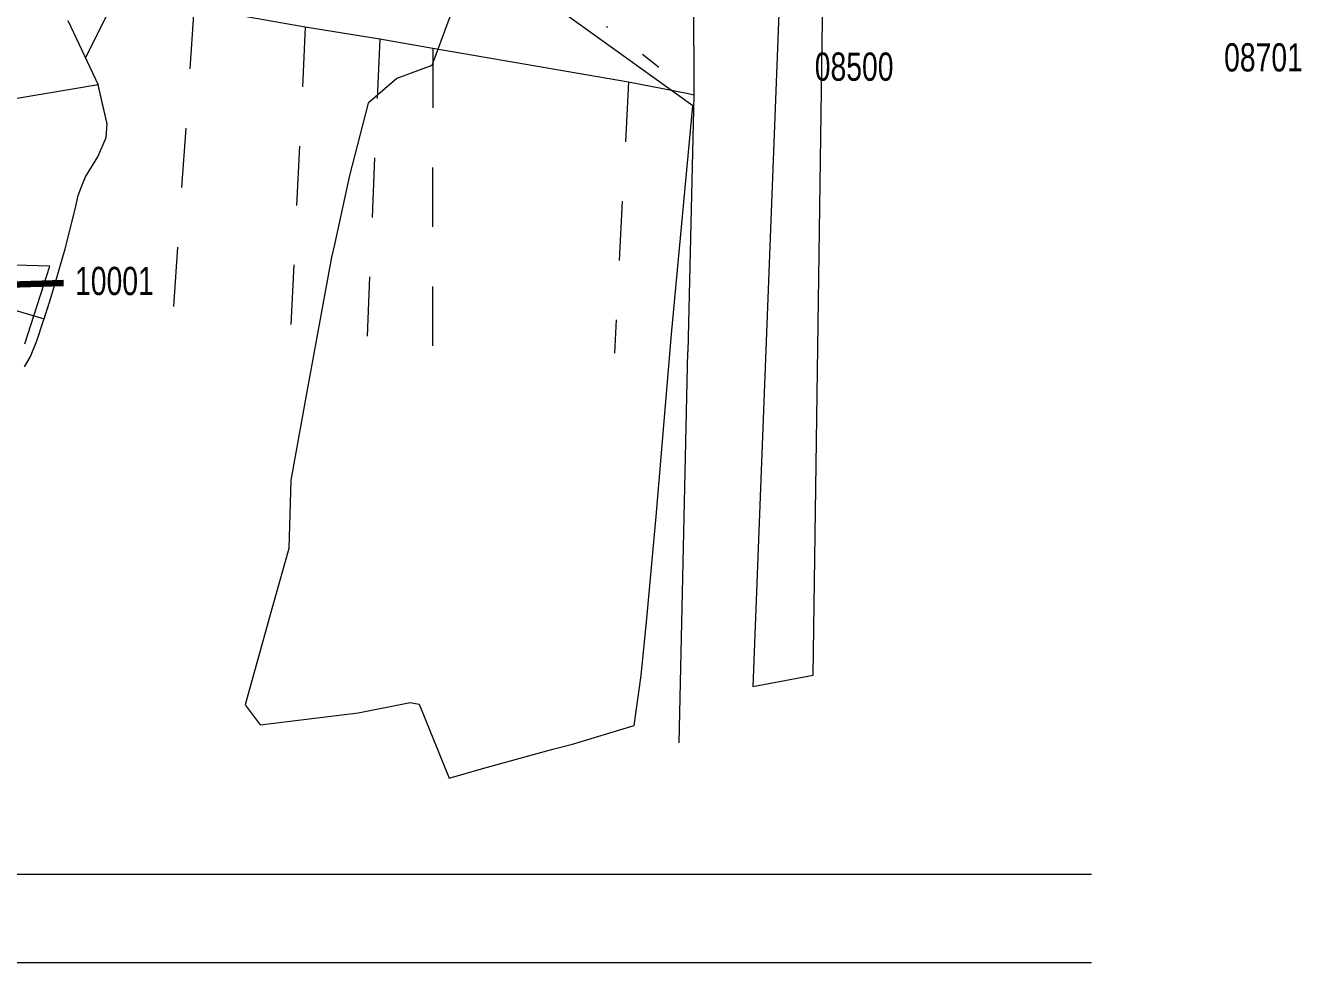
# Model space of a CAD drawing. Header units: inches. Extents: x 610851 to 630254, y 1234683 to 1264905.
# Drawn here: x 623961 to 624684, y 1243652 to 1244183 of the extents above; entities that cross this region are included whole.
import ezdxf
from ezdxf.enums import TextEntityAlignment as Align

# ---------------------------------------------------------------- set-up
doc = ezdxf.new("R2010")
doc.units = ezdxf.units.IN
doc.header["$MEASUREMENT"] = 0
doc.linetypes.add('DGN2', pattern=[67.425768, 33.712884, -33.712884])
doc.linetypes.add('DGN6', pattern=[126.423315, 0, -25.284663, 50.569326, -25.284663, 0, -25.284663])
for name, color, linetype, lineweight in [('Level 2', 7, 'Continuous', 0), ('Level 20', 7, 'Continuous', 0), ('Level 50', 7, 'Continuous', 0), ('Level 7', 7, 'Continuous', 0)]:
    doc.layers.add(name, color=color, linetype=linetype, lineweight=lineweight)
doc.styles.add('Styledgn003', font='dgn003.shx')
doc.styles.add('Styletxt', font='txt.shx')
doc.dimstyles.new('STANDARD-Linear', dxfattribs={"dimtxt": 1.5, "dimasz": 1.13, "dimexe": 0.125, "dimexo": 0.000625, "dimgap": 0.3, "dimtad": 1, "dimzin": 7, "dimdsep": 46, "dimtxsty": 'Styletxt', "dimsah": 1, "dimcen": 2.5, "dimclrd": 1, "dimclre": 1, "dimclrt": 2, "dimaunit": 1, "dimadec": 7, "dimazin": 0, "dimtfac": 1, "dimtofl": 0, "dimtmove": 1, "dimatfit": 3, "dimfxl": 1, "dimtolj": 1, "dimtzin": 0, "dimarcsym": 0})

msp = doc.modelspace()

# ---------------------------------------------------------------- linework, layer by layer
at = {"layer": 'Level 2', "color": 1, "linetype": 'Continuous', "lineweight": 0}
for p, q in [((624338.84258, 1244384.0222), (624340.10758, 1244143.5672)), ((624338.84258, 1244384.0222), (624340.10758, 1244143.5672)), ((624338.84258, 1244384.0222), (624340.10758, 1244143.5672)), ((623995.22596, 1244164.64501), (624089.91758, 1244352.4712)), ((623995.22596, 1244164.64501), (624089.91758, 1244352.4712)), ((623995.22596, 1244164.64501), (624089.91758, 1244352.4712)), ((624119.81858, 1244181.9612), (624082.16958, 1244188.6892)), ((624119.81858, 1244181.9612), (624082.16958, 1244188.6892)), ((624119.81858, 1244181.9612), (624082.16958, 1244188.6892)), ((624162.03658, 1244175.2802), (624119.81858, 1244181.9612)), ((624162.03658, 1244175.2802), (624119.81858, 1244181.9612)), ((624162.03658, 1244175.2802), (624119.81858, 1244181.9612)), ((624192.05358, 1244169.9982), (624162.03658, 1244175.2802)), ((624192.05358, 1244169.9982), (624162.03658, 1244175.2802)), ((624192.05358, 1244169.9982), (624162.03658, 1244175.2802)), ((624302.95958, 1244150.8092), (624192.05358, 1244169.9982)), ((624302.95958, 1244150.8092), (624192.05358, 1244169.9982)), ((624302.95958, 1244150.8092), (624192.05358, 1244169.9982)), ((624336.03458, 1244144.5422), (624302.95958, 1244150.8092)), ((624336.03458, 1244144.5422), (624302.95958, 1244150.8092)), ((624336.03458, 1244144.5422), (624302.95958, 1244150.8092)), ((624340.10758, 1244143.5672), (624336.03458, 1244144.5422)), ((624340.10758, 1244143.5672), (624336.03458, 1244144.5422)), ((624340.10758, 1244143.5672), (624336.03458, 1244144.5422)), ((624340.10758, 1244143.5672), (624336.71558, 1243998.1332)), ((624340.10758, 1244143.5672), (624336.71558, 1243998.1332)), ((624340.10758, 1244143.5672), (624336.71558, 1243998.1332)), ((624331.67058, 1243776.4242), (624336.71558, 1243998.1332)), ((624331.67058, 1243776.4242), (624336.71558, 1243998.1332)), ((624331.67058, 1243776.4242), (624336.71558, 1243998.1332))]:
    msp.add_line(p, q, dxfattribs=at)
at = {"layer": 'Level 2', "color": 1, "linetype": 'DGN2', "lineweight": 0}
for p, q in [((624056.74458, 1244191.9852), (624043.26458, 1243997.1332)), ((624056.74458, 1244191.9852), (624043.26458, 1243997.1332)), ((624056.74458, 1244191.9852), (624043.26458, 1243997.1332)), ((624119.81858, 1244181.9612), (624110.80058, 1243996.3062)), ((624119.81858, 1244181.9612), (624110.80058, 1243996.3062)), ((624119.81858, 1244181.9612), (624110.80058, 1243996.3062)), ((624162.03658, 1244175.2802), (624154.45358, 1243997.2662)), ((624162.03658, 1244175.2802), (624154.45358, 1243997.2662)), ((624162.03658, 1244175.2802), (624154.45358, 1243997.2662)), ((624192.05358, 1244169.9982), (624192.00858, 1243998.6712)), ((624192.05358, 1244169.9982), (624192.00858, 1243998.6712)), ((624192.05358, 1244169.9982), (624192.00858, 1243998.6712)), ((624302.95958, 1244150.8092), (624295.09358, 1243997.1942)), ((624302.95958, 1244150.8092), (624295.09358, 1243997.1942)), ((624302.95958, 1244150.8092), (624295.09358, 1243997.1942))]:
    msp.add_line(p, q, dxfattribs=at)
at = {"layer": 'Level 2', "color": 1, "linetype": 'DGN6', "lineweight": 0}
for p, q in [((624277.07558, 1244193.7552), (624290.91758, 1244182.2052)), ((624277.07558, 1244193.7552), (624290.91758, 1244182.2052)), ((624277.07558, 1244193.7552), (624290.91758, 1244182.2052)), ((624290.91758, 1244182.2052), (624320.11958, 1244159.6292)), ((624290.91758, 1244182.2052), (624320.11958, 1244159.6292)), ((624290.91758, 1244182.2052), (624320.11958, 1244159.6292)), ((624320.11958, 1244159.6292), (624336.03458, 1244144.5422)), ((624320.11958, 1244159.6292), (624336.03458, 1244144.5422)), ((624320.11958, 1244159.6292), (624336.03458, 1244144.5422))]:
    msp.add_line(p, q, dxfattribs=at)
at = {"layer": 'Level 2', "color": 6, "linetype": 'Continuous', "lineweight": 0}
for p, q in [((623985.22775, 1244185.88139), (624002.42114, 1244149.36235)), ((623985.22775, 1244185.88139), (624002.42114, 1244149.36235)), ((623985.22775, 1244185.88139), (624002.42114, 1244149.36235)), ((624002.42114, 1244149.36235), (623956.53844, 1244141.69143)), ((624002.42114, 1244149.36235), (623956.53844, 1244141.69143)), ((624002.42114, 1244149.36235), (623956.53844, 1244141.69143))]:
    msp.add_line(p, q, dxfattribs=at)
at = {"layer": 'Level 2', "color": 6, "linetype": 'Continuous', "lineweight": 0, "flags": 128}
for points in [[(623989.55599, 1244079.63369), (623991.20044, 1244086.57771), (623993.18929, 1244092.05459), (623995.37534, 1244097.28391), (624002.23525, 1244108.49375), (624006.9714, 1244119.56151), (624007.64148, 1244127.18984), (624004.78623, 1244139.31701), (624002.42114, 1244149.36235), (623956.53844, 1244141.69143), (623939.72804, 1244138.59702), (623914.93018, 1244133.54464), (623864.04472, 1244122.67441), (623860.17579, 1244121.88228), (623850.01772, 1244052.8656), (623971.82837, 1244016.69647), (623975.30725, 1244027.29716), (623978.33489, 1244037.47001), (623983.85874, 1244056.51097), (623989.55599, 1244079.63369)], [(623989.55599, 1244079.63369), (623991.20044, 1244086.57771), (623993.18929, 1244092.05459), (623995.37534, 1244097.28391), (624002.23525, 1244108.49375), (624006.9714, 1244119.56151), (624007.64148, 1244127.18984), (624004.78623, 1244139.31701), (624002.42114, 1244149.36235), (623956.53844, 1244141.69143), (623939.72804, 1244138.59702), (623914.93018, 1244133.54464), (623864.04472, 1244122.67441), (623860.17579, 1244121.88228), (623850.01772, 1244052.8656), (623971.82837, 1244016.69647), (623975.30725, 1244027.29716), (623978.33489, 1244037.47001), (623983.85874, 1244056.51097), (623989.55599, 1244079.63369)], [(623989.55599, 1244079.63369), (623991.20044, 1244086.57771), (623993.18929, 1244092.05459), (623995.37534, 1244097.28391), (624002.23525, 1244108.49375), (624006.9714, 1244119.56151), (624007.64148, 1244127.18984), (624004.78623, 1244139.31701), (624002.42114, 1244149.36235), (623956.53844, 1244141.69143), (623939.72804, 1244138.59702), (623914.93018, 1244133.54464), (623864.04472, 1244122.67441), (623860.17579, 1244121.88228), (623850.01772, 1244052.8656), (623971.82837, 1244016.69647), (623975.30725, 1244027.29716), (623978.33489, 1244037.47001), (623983.85874, 1244056.51097), (623989.55599, 1244079.63369)], [(623960.85186, 1244002.53318), (623975.13558, 1244046.6462), (623848.17441, 1244050.23423)], [(623960.85186, 1244002.53318), (623975.13558, 1244046.6462), (623848.17441, 1244050.23423)], [(623960.85186, 1244002.53318), (623975.13558, 1244046.6462), (623848.17441, 1244050.23423)]]:
    msp.add_lwpolyline(points, dxfattribs=at)
at = {"layer": 'Level 20', "color": 2, "linetype": 'Continuous', "lineweight": 0}
for p, q in [((624007.64148, 1244127.18984), (624002.42114, 1244149.36235)), ((624007.64148, 1244127.18984), (624002.42114, 1244149.36235)), ((624007.64148, 1244127.18984), (624002.42114, 1244149.36235)), ((624006.9714, 1244119.56151), (624007.64148, 1244127.18984)), ((624006.9714, 1244119.56151), (624007.64148, 1244127.18984)), ((624006.9714, 1244119.56151), (624007.64148, 1244127.18984)), ((624002.23525, 1244108.49375), (624006.9714, 1244119.56151)), ((624002.23525, 1244108.49375), (624006.9714, 1244119.56151)), ((624002.23525, 1244108.49375), (624006.9714, 1244119.56151)), ((623995.37534, 1244097.28391), (624002.23525, 1244108.49375)), ((623995.37534, 1244097.28391), (624002.23525, 1244108.49375)), ((623995.37534, 1244097.28391), (624002.23525, 1244108.49375)), ((623993.18929, 1244092.05459), (623995.37534, 1244097.28391)), ((623993.18929, 1244092.05459), (623995.37534, 1244097.28391)), ((623993.18929, 1244092.05459), (623995.37534, 1244097.28391)), ((623991.20044, 1244086.57771), (623993.18929, 1244092.05459)), ((623991.20044, 1244086.57771), (623993.18929, 1244092.05459)), ((623991.20044, 1244086.57771), (623993.18929, 1244092.05459)), ((623989.55599, 1244079.63369), (623991.20044, 1244086.57771)), ((623989.55599, 1244079.63369), (623991.20044, 1244086.57771)), ((623989.55599, 1244079.63369), (623991.20044, 1244086.57771)), ((623983.85874, 1244056.51097), (623989.55599, 1244079.63369)), ((623983.85874, 1244056.51097), (623989.55599, 1244079.63369)), ((623983.85874, 1244056.51097), (623989.55599, 1244079.63369)), ((623978.33489, 1244037.47001), (623983.85874, 1244056.51097)), ((623978.33489, 1244037.47001), (623983.85874, 1244056.51097)), ((623978.33489, 1244037.47001), (623983.85874, 1244056.51097)), ((623975.30725, 1244027.29716), (623978.33489, 1244037.47001)), ((623975.30725, 1244027.29716), (623978.33489, 1244037.47001)), ((623975.30725, 1244027.29716), (623978.33489, 1244037.47001)), ((623967.76629, 1244004.31869), (623975.30725, 1244027.29716)), ((623967.76629, 1244004.31869), (623975.30725, 1244027.29716)), ((623967.76629, 1244004.31869), (623975.30725, 1244027.29716)), ((623964.1092, 1243995.3988), (623967.76629, 1244004.31869)), ((623964.1092, 1243995.3988), (623967.76629, 1244004.31869)), ((623964.1092, 1243995.3988), (623967.76629, 1244004.31869)), ((623960.76782, 1243989.47648), (623964.1092, 1243995.3988)), ((623960.76782, 1243989.47648), (623964.1092, 1243995.3988)), ((623960.76782, 1243989.47648), (623964.1092, 1243995.3988))]:
    msp.add_line(p, q, dxfattribs=at)
at = {"layer": 'Level 20', "color": 2, "linetype": 'Continuous', "lineweight": 0, "flags": 128}
msp.add_lwpolyline([(624215.25958, 1244224.3952), (624191.55958, 1244160.3182), (624171.75958, 1244152.9562), (624155.48958, 1244138.8982), (624144.83958, 1244098.0032), (624136.32958, 1244058.7872), (624134.71958, 1244051.7182), (624120.22958, 1243972.4192), (624111.62958, 1243925.2992), (624110.43958, 1243886.5172), (624099.63958, 1243847.6922), (624085.80958, 1243798.0092), (624094.26958, 1243786.7242), (624149.81958, 1243793.3812), (624179.28958, 1243799.3762), (624184.32958, 1243798.3582), (624201.45958, 1243756.3322), (624221.10958, 1243762.1552), (624260.16958, 1243772.8642), (624271.29958, 1243775.7432), (624306.18958, 1243786.2422), (624310.25958, 1243814.5512), (624313.48958, 1243846.9302), (624318.77958, 1243904.6892), (624327.39958, 1244008.0302), (624339.47958, 1244137.4672), (624251.01958, 1244201.1502)], dxfattribs=at)
msp.add_lwpolyline([(624215.25958, 1244224.3952), (624191.55958, 1244160.3182), (624171.75958, 1244152.9562), (624155.48958, 1244138.8982), (624144.83958, 1244098.0032), (624136.32958, 1244058.7872), (624134.71958, 1244051.7182), (624120.22958, 1243972.4192), (624111.62958, 1243925.2992), (624110.43958, 1243886.5172), (624099.63958, 1243847.6922), (624085.80958, 1243798.0092), (624094.26958, 1243786.7242), (624149.81958, 1243793.3812), (624179.28958, 1243799.3762), (624184.32958, 1243798.3582), (624201.45958, 1243756.3322), (624221.10958, 1243762.1552), (624260.16958, 1243772.8642), (624271.29958, 1243775.7432), (624306.18958, 1243786.2422), (624310.25958, 1243814.5512), (624313.48958, 1243846.9302), (624318.77958, 1243904.6892), (624327.39958, 1244008.0302), (624339.47958, 1244137.4672), (624251.01958, 1244201.1502)], dxfattribs=at)
msp.add_lwpolyline([(624215.25958, 1244224.3952), (624191.55958, 1244160.3182), (624171.75958, 1244152.9562), (624155.48958, 1244138.8982), (624144.83958, 1244098.0032), (624136.32958, 1244058.7872), (624134.71958, 1244051.7182), (624120.22958, 1243972.4192), (624111.62958, 1243925.2992), (624110.43958, 1243886.5172), (624099.63958, 1243847.6922), (624085.80958, 1243798.0092), (624094.26958, 1243786.7242), (624149.81958, 1243793.3812), (624179.28958, 1243799.3762), (624184.32958, 1243798.3582), (624201.45958, 1243756.3322), (624221.10958, 1243762.1552), (624260.16958, 1243772.8642), (624271.29958, 1243775.7432), (624306.18958, 1243786.2422), (624310.25958, 1243814.5512), (624313.48958, 1243846.9302), (624318.77958, 1243904.6892), (624327.39958, 1244008.0302), (624339.47958, 1244137.4672), (624251.01958, 1244201.1502)], dxfattribs=at)
at = {"layer": 'Level 50', "color": 7, "linetype": 'Continuous', "lineweight": 0, "flags": 128}
msp.add_lwpolyline([(624388.77927, 1244204.69478), (624373.54827, 1243808.42178), (624407.71427, 1243814.84378), (624413.33527, 1244212.92978), (624388.77927, 1244204.69478)], dxfattribs=at)
at = {"layer": 'Level 7', "color": 7, "linetype": 'Continuous', "lineweight": 0}
for p, q in [((622899.63258, 1243701.9552), (624565.36658, 1243701.9552)), ((622899.63258, 1243701.9552), (624565.36658, 1243701.9552)), ((622899.63258, 1243701.9552), (624565.36658, 1243701.9552)), ((622899.63258, 1243651.9552), (624565.36658, 1243651.9552)), ((622899.63258, 1243651.9552), (624565.36658, 1243651.9552)), ((622899.63258, 1243651.9552), (624565.36658, 1243651.9552))]:
    msp.add_line(p, q, dxfattribs=at)

# ---------------------------------------------------------------- texts
at = {"layer": 'Level 7', "color": 7, "linetype": 'Continuous', "lineweight": 0, "style": 'Styledgn003', "width": 0.75}
for s, p in [('08701', (624662.89783, 1244164.94521)), ('08701', (624662.89783, 1244164.94521)), ('08701', (624662.89783, 1244164.94521)), ('08500', (624430.90263, 1244159.67621)), ('08500', (624430.90263, 1244159.67621)), ('08500', (624430.90263, 1244159.67621)), ('10001', (624011.69083, 1244038.21321)), ('10001', (624011.69083, 1244038.21321)), ('10001', (624011.69083, 1244038.21321))]:
    msp.add_text(s, height=16.000002, dxfattribs=at).set_placement(p, align=Align.MIDDLE_CENTER)

# ---------------------------------------------------------------- leaders
at = {"layer": 'Level 7', "color": 7, "linetype": 'Continuous', "lineweight": 0}
msp.add_leader([(623939.49058, 1244035.7332), (623982.74258, 1244037.1762)], dimstyle='STANDARD-Linear', override={"dimscale": 1, "dimtxt": 3, "dimasz": 3, "dimgap": 1.5, "dimtad": 1, "dimclrd": 0, "dimlwd": 65534}, dxfattribs=at)
msp.add_leader([(623939.49058, 1244035.7332), (623982.74258, 1244037.1762)], dimstyle='STANDARD-Linear', override={"dimscale": 1, "dimtxt": 3, "dimasz": 3, "dimgap": 1.5, "dimtad": 1, "dimclrd": 0, "dimlwd": 65534}, dxfattribs=at)
msp.add_leader([(623939.49058, 1244035.7332), (623982.74258, 1244037.1762)], dimstyle='STANDARD-Linear', override={"dimscale": 1, "dimtxt": 3, "dimasz": 3, "dimgap": 1.5, "dimtad": 1, "dimclrd": 0, "dimlwd": 65534}, dxfattribs=at)

doc.saveas('drawing.dxf')
